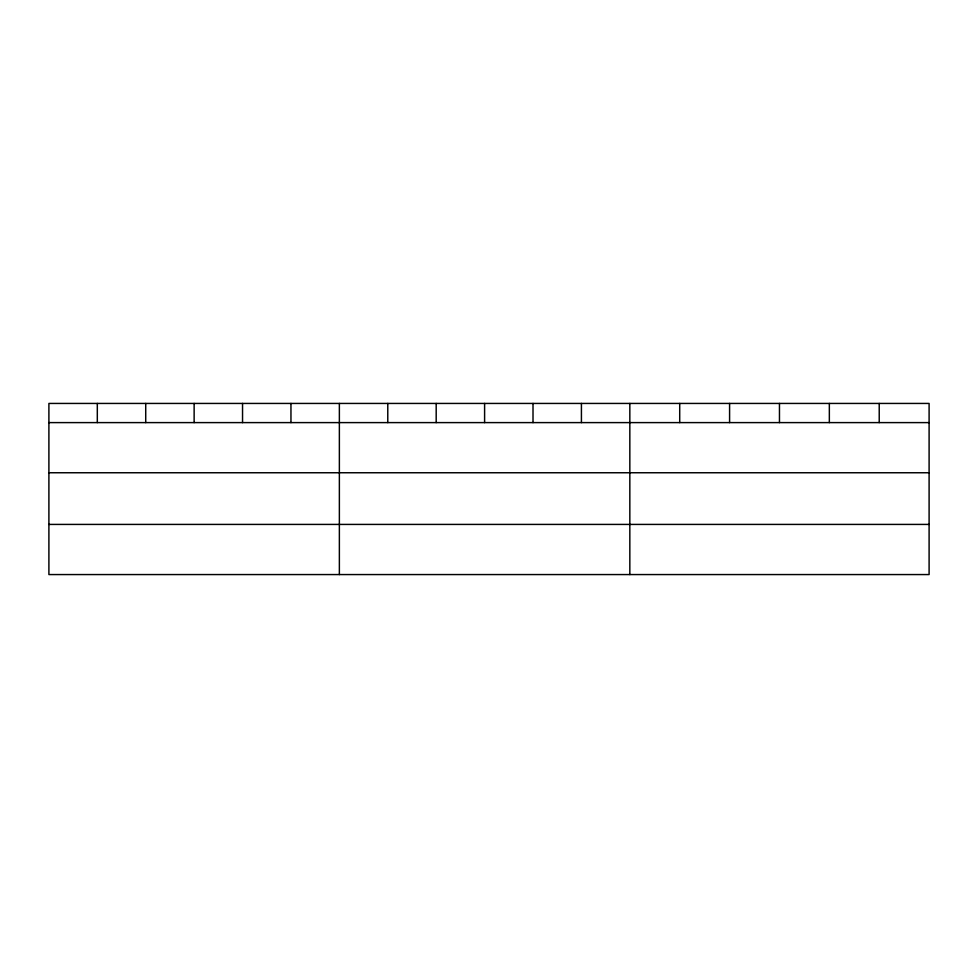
<?xml version="1.0" encoding="UTF-8"?>
<svg xmlns="http://www.w3.org/2000/svg" width="978" height="978" viewBox="0 0 978 978"><rect width="100%" height="100%" fill="white"/><g stroke="black" fill="none" stroke-linecap="round" stroke-linejoin="round"><path stroke-width="1.47" d="M929.1 472.753L929.1 403.437L48.9 403.437L48.9 574.563L929.1 574.563L929.1 472.753L48.9 472.753M48.9 422.606L929.1 422.606M48.9 524.416L929.1 524.416M879.222 403.437L879.222 422.606M829.344 403.437L829.344 422.606M779.466 403.437L779.466 422.606M729.588 403.437L729.588 422.606M679.71 403.437L679.71 422.606M629.832 403.437L629.832 574.563M581.421 403.437L581.421 422.606M533.01 403.437L533.01 422.606M484.599 403.437L484.599 422.606M436.188 403.437L436.188 422.606M387.777 403.437L387.777 422.606M339.366 403.437L339.366 574.563M290.955 403.437L290.955 422.606M242.544 403.437L242.544 422.606M194.133 403.437L194.133 422.606M145.722 403.437L145.722 422.606M97.311 403.437L97.311 422.606"/></g></svg>
